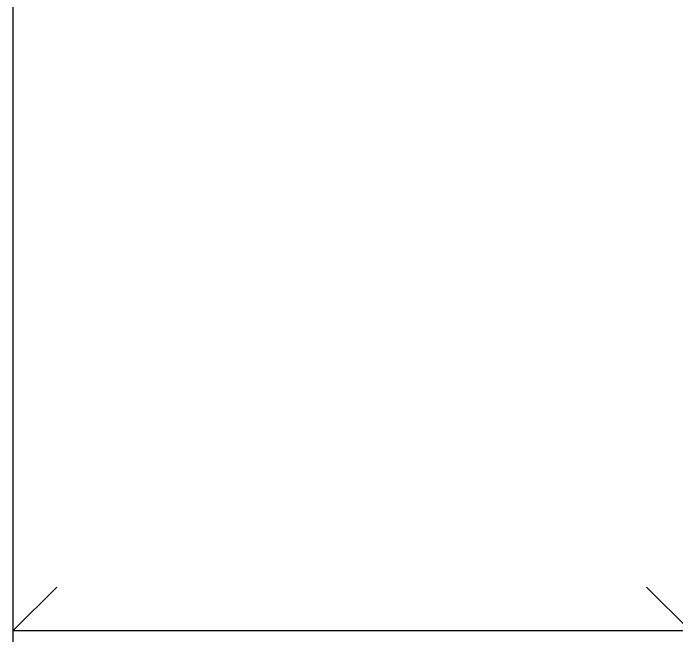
# Model space of a CAD drawing. Header units: inches. Extents: x -16404 to 14624, y -1591 to 16152.
# Drawn here: x -15425.4 to -15334.1, y 2971.3 to 3057 of the extents above; entities that cross this region are included whole.
import ezdxf

# ---------------------------------------------------------------- set-up
doc = ezdxf.new("R2010")
doc.units = ezdxf.units.IN
doc.header["$LTSCALE"] = 24
doc.header["$MEASUREMENT"] = 0
doc.linetypes.add('DASHED2', pattern=[0.375, 0.25, -0.125])
doc.layers.get('0').update_dxf_attribs({"linetype": 'CONTINUOUS'})
doc.layers.add('S-ANNO-GRID-NONPLOT', color=251, linetype='CONTINUOUS', plot=False)

# ---------------------------------------------------------------- blocks, each defined once
blk = doc.blocks.new('Se_24x36_DETAILS_GRID')
for p, q in [((0, 7.6667), (0, 15.3333)), ((0, 7.6667), (0.5, 8.1667)), ((0, 7.6667), (7.7674, 7.6667)), ((0, 0), (0, 7.6667))]:
    blk.add_line(p, q)
at = {"linetype": 'DASHED2', "ltscale": 0.5}
blk.add_line((7.7674, 7.6667), (7.2674, 8.1667), dxfattribs=at)

msp = doc.modelspace()

# ---------------------------------------------------------------- block references
at = {"layer": 'S-ANNO-GRID-NONPLOT', "xscale": 12, "yscale": 12, "zscale": 12}
msp.add_blockref('Se_24x36_DETAILS_GRID', (-15425.43172, 2880), dxfattribs=at)

doc.saveas('drawing.dxf')
